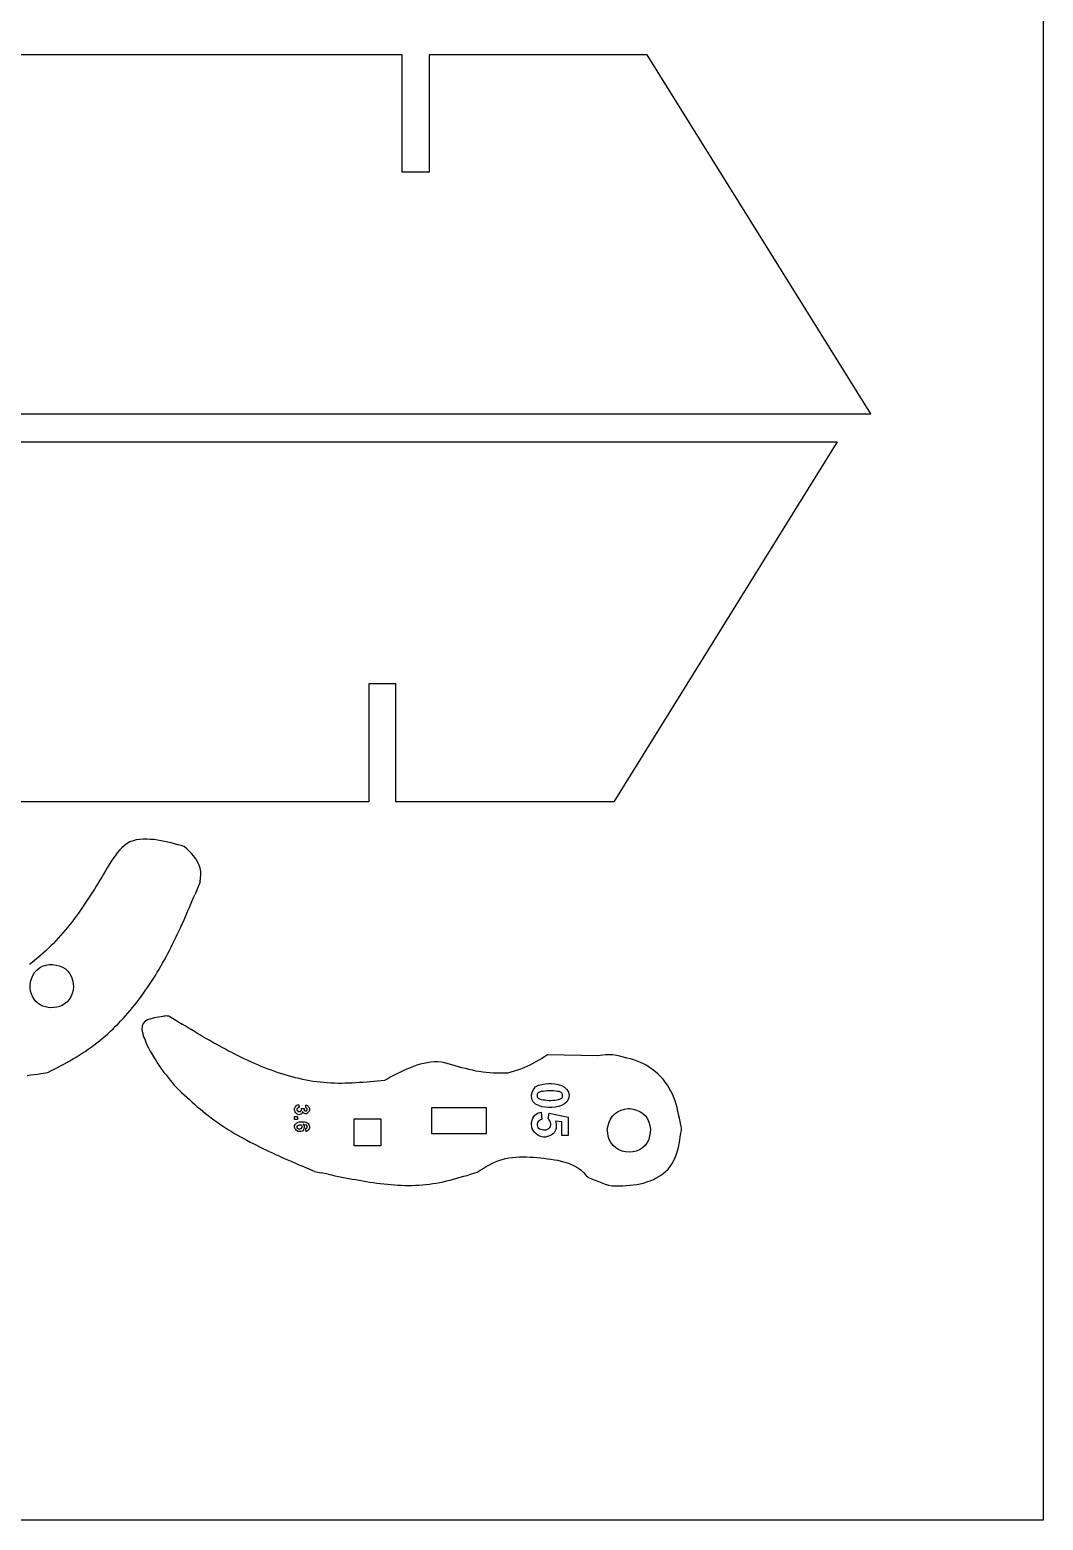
# Model space of a CAD drawing. Extents: x -314 to 250, y -186 to 186.
# Drawn here: x 144 to 249.8, y -186.1 to -30.5 of the extents above; entities that cross this region are included whole.
import ezdxf

# ---------------------------------------------------------------- set-up
doc = ezdxf.new("R2010")
doc.units = 0
doc.header["$MEASUREMENT"] = 0
doc.layers.get('0').update_dxf_attribs({"linetype": 'CONTINUOUS'})

msp = doc.modelspace()

# ---------------------------------------------------------------- linework, layer by layer
for p, q in [((249.8, 186.12), (249.8, -186.12)), ((182.88, -33.13), (68.05, -33.13)), ((182.88, -45.38), (182.88, -33.13)), ((208.46, -33.13), (185.71, -33.13)), ((185.71, -33.13), (185.71, -45.38)), ((231.79, -70.62), (208.46, -33.13)), ((185.71, -45.38), (182.88, -45.38)), ((44.71, -70.62), (231.79, -70.62)), ((41.21, -73.54), (228.3, -73.54)), ((228.3, -73.54), (204.96, -111.12)), ((182.21, -98.79), (179.38, -98.79)), ((179.38, -98.79), (179.38, -111.12)), ((182.21, -111.12), (182.21, -98.79)), ((179.38, -111.12), (64.55, -111.12)), ((204.96, -111.12), (182.21, -111.12)), ((155.12, -115.1), (154.78, -115.19)), ((155.48, -115.05), (155.12, -115.1)), ((155.85, -115.02), (155.48, -115.05)), ((156.22, -115.02), (155.85, -115.02)), ((156.59, -115.04), (156.22, -115.02)), ((156.97, -115.07), (156.59, -115.04)), ((157.34, -115.12), (156.97, -115.07)), ((157.7, -115.18), (157.34, -115.12)), ((153.13, -116.46), (152.9, -116.75)), ((153.36, -116.17), (153.13, -116.46)), ((153.61, -115.91), (153.36, -116.17)), ((153.87, -115.68), (153.61, -115.91)), ((154.15, -115.48), (153.87, -115.68)), ((154.46, -115.31), (154.15, -115.48)), ((154.78, -115.19), (154.46, -115.31)), ((158.06, -115.25), (157.7, -115.18)), ((158.41, -115.33), (158.06, -115.25)), ((158.76, -115.41), (158.41, -115.33)), ((159.1, -115.5), (158.76, -115.41)), ((159.45, -115.6), (159.1, -115.5)), ((159.79, -115.69), (159.45, -115.6)), ((160.13, -115.79), (159.79, -115.69)), ((160.38, -116.03), (160.13, -115.79)), ((160.64, -116.28), (160.38, -116.03)), ((160.88, -116.53), (160.64, -116.28)), ((161.11, -116.8), (160.88, -116.53)), ((152.09, -118.02), (151.9, -118.34)), ((152.46, -117.38), (152.09, -118.02)), ((152.68, -117.06), (152.46, -117.38)), ((152.9, -116.75), (152.68, -117.06)), ((161.33, -117.09), (161.11, -116.8)), ((161.52, -117.4), (161.33, -117.09)), ((161.67, -117.72), (161.52, -117.4)), ((161.78, -118.05), (161.67, -117.72)), ((161.84, -118.39), (161.78, -118.05)), ((151.13, -119.62), (150.94, -119.93)), ((151.32, -119.3), (151.13, -119.62)), ((151.52, -118.98), (151.32, -119.3)), ((151.71, -118.66), (151.52, -118.98)), ((151.9, -118.34), (151.71, -118.66)), ((161.8, -119.46), (161.22, -120.84)), ((161.8, -119.46), (161.83, -119.1)), ((161.83, -119.1), (161.85, -118.74)), ((161.85, -118.74), (161.84, -118.39)), ((150.14, -121.19), (149.93, -121.51)), ((150.34, -120.88), (150.14, -121.19)), ((150.54, -120.57), (150.34, -120.88)), ((150.74, -120.25), (150.54, -120.57)), ((150.94, -119.93), (150.74, -120.25)), ((160.93, -121.54), (161.07, -121.19)), ((161.07, -121.19), (161.22, -120.84)), ((149.08, -122.74), (148.86, -123.04)), ((149.3, -122.43), (149.08, -122.74)), ((149.51, -122.13), (149.3, -122.43)), ((149.72, -121.82), (149.51, -122.13)), ((149.93, -121.51), (149.72, -121.82)), ((160.18, -123.26), (160.33, -122.91)), ((160.33, -122.91), (160.48, -122.57)), ((160.48, -122.57), (160.63, -122.23)), ((160.63, -122.23), (160.78, -121.88)), ((160.78, -121.88), (160.93, -121.54)), ((147.94, -124.23), (147.7, -124.51)), ((148.18, -123.93), (147.94, -124.23)), ((148.41, -123.64), (148.18, -123.93)), ((148.63, -123.34), (148.41, -123.64)), ((148.86, -123.04), (148.63, -123.34)), ((159.56, -124.62), (159.72, -124.28)), ((159.72, -124.28), (159.87, -123.94)), ((159.87, -123.94), (160.03, -123.6)), ((160.03, -123.6), (160.18, -123.26)), ((146.46, -125.9), (146.2, -126.16)), ((146.72, -125.63), (146.46, -125.9)), ((146.97, -125.36), (146.72, -125.63)), ((147.22, -125.08), (146.97, -125.36)), ((147.46, -124.8), (147.22, -125.08)), ((147.7, -124.51), (147.46, -124.8)), ((158.75, -126.3), (158.91, -125.97)), ((158.91, -125.97), (159.08, -125.63)), ((159.08, -125.63), (159.24, -125.3)), ((159.24, -125.3), (159.4, -124.96)), ((159.4, -124.96), (159.56, -124.62)), ((144.83, -127.42), (144.54, -127.65)), ((145.11, -127.18), (144.83, -127.42)), ((145.39, -126.93), (145.11, -127.18)), ((145.66, -126.68), (145.39, -126.93)), ((145.93, -126.42), (145.66, -126.68)), ((146.2, -126.16), (145.93, -126.42)), ((158.05, -127.62), (158.23, -127.29)), ((158.23, -127.29), (158.4, -126.96)), ((158.4, -126.96), (158.58, -126.63)), ((158.58, -126.63), (158.75, -126.3)), ((144.25, -127.89), (143.96, -128.12)), ((144.54, -127.65), (144.25, -127.89)), ((144.31, -129.26), (144.5, -128.95)), ((144.5, -128.95), (144.74, -128.69)), ((144.74, -128.69), (145.02, -128.46)), ((145.02, -128.46), (145.33, -128.29)), ((145.33, -128.29), (145.67, -128.17)), ((145.67, -128.17), (146.02, -128.12)), ((146.02, -128.12), (146.38, -128.12)), ((146.38, -128.12), (146.74, -128.16)), ((146.74, -128.16), (147.08, -128.24)), ((147.08, -128.24), (147.4, -128.38)), ((147.4, -128.38), (147.71, -128.57)), ((147.71, -128.57), (147.97, -128.8)), ((147.97, -128.8), (148.19, -129.09)), ((148.19, -129.09), (148.35, -129.4)), ((157.11, -129.24), (157.31, -128.92)), ((157.31, -128.92), (157.5, -128.6)), ((157.5, -128.6), (157.69, -128.27)), ((157.69, -128.27), (157.87, -127.95)), ((157.87, -127.95), (158.05, -127.62)), ((144.04, -130.59), (144.05, -130.29)), ((144.07, -130.89), (144.04, -130.59)), ((144.05, -130.29), (144.08, -129.93)), ((144.08, -129.93), (144.16, -129.59)), ((144.16, -129.59), (144.31, -129.26)), ((148.35, -129.4), (148.46, -129.74)), ((148.46, -129.74), (148.53, -130.09)), ((148.55, -130.44), (148.52, -130.8)), ((148.53, -130.09), (148.55, -130.44)), ((156.09, -130.8), (156.3, -130.5)), ((156.3, -130.5), (156.51, -130.18)), ((156.51, -130.18), (156.72, -129.87)), ((156.72, -129.87), (156.92, -129.56)), ((156.92, -129.56), (157.11, -129.24)), ((144.16, -131.18), (144.07, -130.89)), ((144.29, -131.46), (144.16, -131.18)), ((144.45, -131.71), (144.29, -131.46)), ((144.63, -131.96), (144.45, -131.71)), ((144.85, -132.15), (144.63, -131.96)), ((145.09, -132.31), (144.85, -132.15)), ((147.63, -132.21), (147.38, -132.37)), ((147.88, -132.04), (147.63, -132.21)), ((148.1, -131.77), (147.88, -132.04)), ((148.3, -131.47), (148.1, -131.77)), ((148.43, -131.14), (148.3, -131.47)), ((148.52, -130.8), (148.43, -131.14)), ((154.97, -132.31), (155.2, -132.02)), ((155.2, -132.02), (155.43, -131.72)), ((155.43, -131.72), (155.65, -131.42)), ((155.65, -131.42), (155.87, -131.11)), ((155.87, -131.11), (156.09, -130.8)), ((145.35, -132.45), (145.09, -132.31)), ((145.63, -132.54), (145.35, -132.45)), ((145.92, -132.6), (145.63, -132.54)), ((146.21, -132.63), (145.92, -132.6)), ((146.51, -132.6), (146.21, -132.63)), ((146.81, -132.56), (146.51, -132.6)), ((147.1, -132.49), (146.81, -132.56)), ((147.38, -132.37), (147.1, -132.49)), ((153.48, -134.02), (153.74, -133.74)), ((153.74, -133.74), (153.99, -133.46)), ((153.99, -133.46), (154.24, -133.18)), ((154.24, -133.18), (154.49, -132.9)), ((154.49, -132.9), (154.73, -132.61)), ((154.73, -132.61), (154.97, -132.31)), ((156.63, -133.77), (156.29, -133.9)), ((157.02, -133.68), (156.63, -133.77)), ((157.44, -133.61), (157.02, -133.68)), ((157.88, -133.54), (157.44, -133.61)), ((158, -133.51), (157.88, -133.54)), ((158.13, -133.49), (158, -133.51)), ((158.26, -133.48), (158.13, -133.49)), ((158.38, -133.49), (158.26, -133.48)), ((158.51, -133.51), (158.38, -133.49)), ((158.63, -133.54), (158.51, -133.51)), ((158.63, -133.54), (159.9, -134.33)), ((151.86, -135.58), (152.14, -135.33)), ((152.14, -135.33), (152.42, -135.08)), ((152.42, -135.08), (152.69, -134.82)), ((152.69, -134.82), (152.96, -134.56)), ((152.96, -134.56), (153.22, -134.29)), ((153.22, -134.29), (153.48, -134.02)), ((155.72, -134.55), (155.71, -134.87)), ((155.71, -134.87), (155.76, -135.23)), ((155.82, -134.28), (155.72, -134.55)), ((155.76, -135.23), (155.87, -135.61)), ((156.01, -134.06), (155.82, -134.28)), ((156.29, -133.9), (156.01, -134.06)), ((160.22, -134.52), (159.9, -134.33)), ((160.54, -134.72), (160.22, -134.52)), ((160.86, -134.91), (160.54, -134.72)), ((161.18, -135.1), (160.86, -134.91)), ((161.5, -135.3), (161.18, -135.1)), ((161.82, -135.49), (161.5, -135.3)), ((150.09, -136.96), (150.4, -136.75)), ((150.4, -136.75), (150.7, -136.53)), ((150.7, -136.53), (150.99, -136.3)), ((150.99, -136.3), (151.28, -136.06)), ((151.28, -136.06), (151.57, -135.83)), ((151.57, -135.83), (151.86, -135.58)), ((155.87, -135.61), (156.03, -136.01)), ((156.03, -136.01), (156.2, -136.41)), ((156.2, -136.41), (156.39, -136.79)), ((156.39, -136.79), (156.58, -137.16)), ((162.14, -135.68), (161.82, -135.49)), ((162.46, -135.87), (162.14, -135.68)), ((162.79, -136.05), (162.46, -135.87)), ((163.11, -136.24), (162.79, -136.05)), ((163.44, -136.42), (163.11, -136.24)), ((163.77, -136.6), (163.44, -136.42)), ((164.09, -136.78), (163.77, -136.6)), ((164.42, -136.96), (164.09, -136.78)), ((147.54, -138.51), (147.87, -138.33)), ((147.87, -138.33), (148.19, -138.15)), ((148.19, -138.15), (148.52, -137.96)), ((148.52, -137.96), (148.84, -137.77)), ((148.84, -137.77), (149.16, -137.58)), ((149.16, -137.58), (149.47, -137.38)), ((149.47, -137.38), (149.78, -137.18)), ((149.78, -137.18), (150.09, -136.96)), ((156.58, -137.16), (156.78, -137.51)), ((156.78, -137.51), (156.98, -137.85)), ((156.98, -137.85), (157.18, -138.18)), ((157.18, -138.18), (157.38, -138.49)), ((157.38, -138.49), (157.59, -138.79)), ((164.76, -137.14), (164.42, -136.96)), ((165.09, -137.31), (164.76, -137.14)), ((165.42, -137.48), (165.09, -137.31)), ((165.76, -137.65), (165.42, -137.48)), ((166.1, -137.81), (165.76, -137.65)), ((166.44, -137.98), (166.1, -137.81)), ((166.78, -138.14), (166.44, -137.98)), ((167.13, -138.29), (166.78, -138.14)), ((167.47, -138.45), (167.13, -138.29)), ((167.82, -138.59), (167.47, -138.45)), ((185.13, -138.43), (184.77, -138.52)), ((185.49, -138.36), (185.13, -138.43)), ((185.86, -138.3), (185.49, -138.36)), ((186.23, -138.27), (185.86, -138.3)), ((186.61, -138.27), (186.23, -138.27)), ((186.98, -138.3), (186.61, -138.27)), ((187.34, -138.37), (186.98, -138.3)), ((187.69, -138.48), (187.34, -138.37)), ((188.05, -138.59), (187.69, -138.48)), ((196.52, -138.45), (196.21, -138.62)), ((196.83, -138.28), (196.52, -138.45)), ((197.14, -138.1), (196.83, -138.28)), ((197.44, -137.91), (197.14, -138.1)), ((197.75, -137.73), (197.44, -137.91)), ((198.05, -137.54), (197.75, -137.73)), ((203.3, -137.63), (198.05, -137.54)), ((203.56, -137.59), (203.3, -137.63)), ((203.82, -137.57), (203.56, -137.59)), ((204.09, -137.55), (203.82, -137.57)), ((204.35, -137.54), (204.09, -137.55)), ((204.62, -137.54), (204.35, -137.54)), ((204.88, -137.54), (204.62, -137.54)), ((205.25, -137.62), (204.88, -137.54)), ((205.61, -137.69), (205.25, -137.62)), ((205.98, -137.78), (205.61, -137.69)), ((206.34, -137.87), (205.98, -137.78)), ((206.7, -137.96), (206.34, -137.87)), ((207.05, -138.07), (206.7, -137.96)), ((207.4, -138.19), (207.05, -138.07)), ((207.74, -138.33), (207.4, -138.19)), ((208.07, -138.48), (207.74, -138.33)), ((208.4, -138.65), (208.07, -138.48)), ((143.72, -139.69), (144.08, -139.64)), ((144.08, -139.64), (144.44, -139.59)), ((144.44, -139.59), (144.8, -139.54)), ((144.8, -139.54), (145.16, -139.48)), ((145.16, -139.48), (145.88, -139.38)), ((145.88, -139.38), (146.21, -139.2)), ((146.21, -139.2), (146.54, -139.03)), ((146.54, -139.03), (146.88, -138.86)), ((146.88, -138.86), (147.21, -138.69)), ((147.21, -138.69), (147.54, -138.51)), ((157.59, -138.79), (157.8, -139.08)), ((157.8, -139.08), (158.01, -139.37)), ((158.01, -139.37), (158.22, -139.64)), ((158.22, -139.64), (158.43, -139.91)), ((158.43, -139.91), (158.65, -140.18)), ((168.17, -138.74), (167.82, -138.59)), ((168.52, -138.88), (168.17, -138.74)), ((168.88, -139.02), (168.52, -138.88)), ((169.23, -139.15), (168.88, -139.02)), ((169.59, -139.28), (169.23, -139.15)), ((169.94, -139.4), (169.59, -139.28)), ((170.3, -139.52), (169.94, -139.4)), ((170.66, -139.63), (170.3, -139.52)), ((171.02, -139.74), (170.66, -139.63)), ((171.39, -139.84), (171.02, -139.74)), ((171.75, -139.93), (171.39, -139.84)), ((172.11, -140.02), (171.75, -139.93)), ((172.48, -140.1), (172.11, -140.02)), ((181.37, -140.03), (181.04, -140.21)), ((181.7, -139.85), (181.37, -140.03)), ((182.03, -139.67), (181.7, -139.85)), ((182.37, -139.5), (182.03, -139.67)), ((182.7, -139.33), (182.37, -139.5)), ((183.04, -139.17), (182.7, -139.33)), ((183.37, -139.02), (183.04, -139.17)), ((183.72, -138.88), (183.37, -139.02)), ((184.06, -138.75), (183.72, -138.88)), ((184.41, -138.63), (184.06, -138.75)), ((184.77, -138.52), (184.41, -138.63)), ((188.4, -138.7), (188.05, -138.59)), ((188.76, -138.79), (188.4, -138.7)), ((189.12, -138.89), (188.76, -138.79)), ((189.48, -138.98), (189.12, -138.89)), ((189.84, -139.07), (189.48, -138.98)), ((190.2, -139.15), (189.84, -139.07)), ((190.56, -139.23), (190.2, -139.15)), ((190.93, -139.29), (190.56, -139.23)), ((191.29, -139.35), (190.93, -139.29)), ((191.66, -139.39), (191.29, -139.35)), ((192.03, -139.42), (191.66, -139.39)), ((192.4, -139.44), (192.03, -139.42)), ((192.77, -139.45), (192.4, -139.44)), ((193.14, -139.46), (192.77, -139.45)), ((193.51, -139.46), (193.14, -139.46)), ((193.88, -139.46), (193.51, -139.46)), ((194.22, -139.36), (193.88, -139.46)), ((194.56, -139.26), (194.22, -139.36)), ((194.9, -139.15), (194.56, -139.26)), ((195.24, -139.04), (194.9, -139.15)), ((195.57, -138.91), (195.24, -139.04)), ((195.89, -138.77), (195.57, -138.91)), ((196.21, -138.62), (195.89, -138.77)), ((208.71, -138.85), (208.4, -138.65)), ((209.02, -139.06), (208.71, -138.85)), ((209.31, -139.3), (209.02, -139.06)), ((209.59, -139.55), (209.31, -139.3)), ((209.85, -139.81), (209.59, -139.55)), ((210.11, -140.09), (209.85, -139.81)), ((158.65, -140.18), (158.86, -140.44)), ((158.86, -140.44), (159.08, -140.7)), ((159.08, -140.7), (159.3, -140.96)), ((159.3, -140.96), (159.84, -141.46)), ((159.84, -141.46), (160.11, -141.71)), ((172.85, -140.18), (172.48, -140.1)), ((173.21, -140.24), (172.85, -140.18)), ((173.58, -140.31), (173.21, -140.24)), ((173.95, -140.36), (173.58, -140.31)), ((174.32, -140.4), (173.95, -140.36)), ((174.69, -140.44), (174.32, -140.4)), ((175.06, -140.47), (174.69, -140.44)), ((175.43, -140.49), (175.06, -140.47)), ((175.81, -140.51), (175.43, -140.49)), ((176.18, -140.52), (175.81, -140.51)), ((176.55, -140.52), (176.18, -140.52)), ((176.92, -140.51), (176.55, -140.52)), ((177.3, -140.5), (176.92, -140.51)), ((177.67, -140.49), (177.3, -140.5)), ((178.04, -140.47), (177.67, -140.49)), ((178.42, -140.44), (178.04, -140.47)), ((178.79, -140.42), (178.42, -140.44)), ((179.17, -140.39), (178.79, -140.42)), ((179.54, -140.35), (179.17, -140.39)), ((179.92, -140.32), (179.54, -140.35)), ((180.29, -140.28), (179.92, -140.32)), ((181.04, -140.21), (180.29, -140.28)), ((196.38, -141.8), (196.43, -141.46)), ((196.43, -141.46), (196.58, -141.15)), ((196.58, -141.15), (196.8, -140.87)), ((196.8, -140.87), (197.11, -140.72)), ((197.01, -141.58), (196.97, -141.66)), ((197.07, -141.52), (197.01, -141.58)), ((197.14, -141.48), (197.07, -141.52)), ((197.11, -140.72), (197.44, -140.62)), ((197.22, -141.44), (197.14, -141.48)), ((197.3, -141.41), (197.22, -141.44)), ((197.38, -141.37), (197.3, -141.41)), ((197.59, -141.35), (197.38, -141.37)), ((197.44, -140.62), (197.79, -140.57)), ((197.8, -141.32), (197.59, -141.35)), ((197.79, -140.57), (198.14, -140.54)), ((198.02, -141.3), (197.8, -141.32)), ((198.23, -141.29), (198.02, -141.3)), ((198.14, -140.54), (198.48, -140.54)), ((198.45, -141.29), (198.23, -141.29)), ((198.66, -141.31), (198.45, -141.29)), ((198.48, -140.54), (198.83, -140.57)), ((198.87, -141.33), (198.66, -141.31)), ((198.83, -140.57), (199.17, -140.64)), ((199.08, -141.36), (198.87, -141.33)), ((199.3, -141.37), (199.08, -141.36)), ((199.17, -140.64), (199.5, -140.75)), ((199.35, -141.41), (199.3, -141.37)), ((199.41, -141.44), (199.35, -141.41)), ((199.47, -141.46), (199.41, -141.44)), ((199.52, -141.5), (199.47, -141.46)), ((199.5, -140.75), (199.81, -140.91)), ((199.55, -141.55), (199.52, -141.5)), ((199.59, -141.6), (199.55, -141.55)), ((199.81, -140.91), (200.07, -141.14)), ((200.07, -141.14), (200.24, -141.45)), ((200.24, -141.45), (200.3, -141.79)), ((210.34, -140.38), (210.11, -140.09)), ((210.56, -140.69), (210.34, -140.38)), ((210.76, -141.01), (210.56, -140.69)), ((210.94, -141.33), (210.76, -141.01)), ((211.1, -141.66), (210.94, -141.33)), ((160.11, -141.71), (160.38, -141.96)), ((160.38, -141.96), (160.66, -142.21)), ((160.66, -142.21), (160.93, -142.46)), ((160.93, -142.46), (161.21, -142.7)), ((161.21, -142.7), (161.49, -142.95)), ((161.49, -142.95), (161.77, -143.18)), ((171.63, -143.22), (171.65, -143.12)), ((171.65, -143.12), (171.69, -143.03)), ((171.69, -143.03), (171.74, -142.95)), ((171.74, -142.95), (171.8, -142.87)), ((171.8, -142.87), (171.88, -142.81)), ((171.88, -142.81), (171.97, -142.77)), ((171.9, -143.15), (171.88, -143.21)), ((171.95, -143.13), (171.9, -143.15)), ((171.98, -143.09), (171.95, -143.13)), ((171.97, -142.77), (172.05, -142.71)), ((172.01, -143.05), (171.98, -143.09)), ((172.07, -143.04), (172.01, -143.05)), ((172.05, -142.71), (172.13, -143.04)), ((172.13, -143.04), (172.07, -143.04)), ((172.38, -143.21), (172.38, -143.13)), ((172.38, -143.13), (172.63, -143.13)), ((172.63, -143.13), (172.63, -143.29)), ((172.8, -142.79), (172.89, -142.8)), ((172.8, -143.04), (172.8, -142.79)), ((172.83, -143.05), (172.8, -143.04)), ((172.86, -143.07), (172.83, -143.05)), ((172.87, -143.11), (172.86, -143.07)), ((172.9, -143.13), (172.87, -143.11)), ((172.89, -142.8), (172.99, -142.83)), ((172.93, -143.15), (172.9, -143.13)), ((172.96, -143.18), (172.93, -143.15)), ((172.99, -142.83), (173.06, -142.89)), ((173.06, -142.89), (173.11, -142.98)), ((173.11, -142.98), (173.16, -143.05)), ((173.16, -143.05), (173.21, -143.13)), ((173.21, -143.13), (173.21, -143.23)), ((185.96, -143.04), (191.63, -143.04)), ((185.96, -145.79), (185.96, -143.04)), ((191.63, -143.04), (191.63, -145.79)), ((196.42, -142.15), (196.38, -141.8)), ((196.55, -142.46), (196.42, -142.15)), ((196.81, -142.7), (196.55, -142.46)), ((197.13, -142.84), (196.81, -142.7)), ((196.97, -141.66), (196.96, -141.75)), ((196.96, -141.75), (196.96, -141.83)), ((196.96, -141.83), (196.97, -141.92)), ((196.97, -141.92), (197.01, -142)), ((197.01, -142), (197.07, -142.06)), ((197.07, -142.06), (197.14, -142.11)), ((197.46, -142.95), (197.13, -142.84)), ((197.14, -142.11), (197.22, -142.14)), ((197.22, -142.14), (197.3, -142.17)), ((197.3, -142.17), (197.38, -142.21)), ((197.38, -142.21), (197.58, -142.23)), ((197.8, -143.01), (197.46, -142.95)), ((197.58, -142.23), (197.79, -142.25)), ((197.79, -142.25), (197.99, -142.28)), ((198.15, -143.04), (197.8, -143.01)), ((197.99, -142.28), (198.19, -142.29)), ((198.49, -143.04), (198.15, -143.04)), ((198.19, -142.29), (198.4, -142.29)), ((198.4, -142.29), (198.6, -142.28)), ((198.84, -143.01), (198.49, -143.04)), ((198.6, -142.28), (198.81, -142.26)), ((198.81, -142.26), (199.01, -142.23)), ((199.18, -142.94), (198.84, -143.01)), ((199.01, -142.23), (199.21, -142.21)), ((199.51, -142.83), (199.18, -142.94)), ((199.21, -142.21), (199.28, -142.18)), ((199.28, -142.18), (199.35, -142.15)), ((199.35, -142.15), (199.42, -142.14)), ((199.42, -142.14), (199.49, -142.11)), ((199.49, -142.11), (199.54, -142.06)), ((199.82, -142.67), (199.51, -142.83)), ((199.54, -142.06), (199.58, -142)), ((199.58, -142), (199.61, -141.93)), ((199.62, -141.66), (199.59, -141.6)), ((199.61, -141.93), (199.63, -141.86)), ((199.63, -141.73), (199.62, -141.66)), ((199.63, -141.79), (199.63, -141.73)), ((199.63, -141.86), (199.63, -141.79)), ((200.08, -142.44), (199.82, -142.67)), ((200.24, -142.13), (200.08, -142.44)), ((200.3, -141.79), (200.24, -142.13)), ((206.1, -143.21), (206.46, -143.13)), ((206.46, -143.13), (206.63, -143.13)), ((206.63, -143.13), (206.99, -143.21)), ((211.24, -142), (211.1, -141.66)), ((211.36, -142.35), (211.24, -142)), ((211.47, -142.7), (211.36, -142.35)), ((211.57, -143.05), (211.47, -142.7)), ((211.66, -143.41), (211.57, -143.05)), ((161.77, -143.18), (162.05, -143.42)), ((162.05, -143.42), (162.34, -143.65)), ((162.34, -143.65), (162.63, -143.88)), ((162.63, -143.88), (162.92, -144.11)), ((162.92, -144.11), (163.21, -144.33)), ((163.21, -144.33), (163.51, -144.54)), ((163.51, -144.54), (163.81, -144.75)), ((171.64, -143.32), (171.63, -143.22)), ((171.63, -143.96), (171.96, -143.96)), ((171.63, -144.29), (171.63, -143.96)), ((171.96, -144.29), (171.63, -144.29)), ((171.67, -143.41), (171.64, -143.32)), ((171.71, -143.5), (171.67, -143.41)), ((171.76, -143.59), (171.71, -143.5)), ((171.71, -144.8), (171.8, -144.71)), ((171.83, -143.66), (171.76, -143.59)), ((171.8, -144.71), (171.89, -144.63)), ((171.91, -143.72), (171.83, -143.66)), ((171.88, -143.21), (171.88, -143.26)), ((171.88, -143.26), (171.89, -143.32)), ((171.89, -143.32), (171.92, -143.36)), ((171.89, -144.63), (172, -144.58)), ((171.99, -143.77), (171.91, -143.72)), ((171.92, -143.36), (171.97, -143.38)), ((171.96, -143.96), (171.96, -144.29)), ((171.97, -143.38), (171.99, -143.44)), ((171.99, -143.44), (172.04, -143.45)), ((172.09, -143.79), (171.99, -143.77)), ((172, -144.58), (172.12, -144.55)), ((172.04, -143.45), (172.1, -143.46)), ((172.19, -143.78), (172.09, -143.79)), ((172.1, -143.46), (172.15, -143.46)), ((172.12, -144.55), (172.24, -144.54)), ((172.15, -143.46), (172.21, -143.45)), ((172.28, -143.74), (172.19, -143.78)), ((172.21, -143.45), (172.27, -143.44)), ((172.24, -144.54), (172.36, -144.54)), ((172.27, -143.44), (172.29, -143.39)), ((172.37, -143.71), (172.28, -143.74)), ((172.29, -143.39), (172.33, -143.36)), ((172.33, -143.36), (172.37, -143.32)), ((172.36, -144.54), (172.48, -144.54)), ((172.37, -143.32), (172.38, -143.26)), ((172.43, -143.63), (172.37, -143.71)), ((172.38, -143.26), (172.38, -143.21)), ((172.46, -143.54), (172.43, -143.63)), ((172.47, -143.45), (172.46, -143.54)), ((172.52, -143.53), (172.47, -143.45)), ((172.48, -144.54), (172.61, -144.54)), ((172.6, -143.63), (172.52, -143.53)), ((172.68, -143.68), (172.6, -143.63)), ((172.61, -144.54), (172.73, -144.55)), ((172.63, -143.29), (172.65, -143.32)), ((172.65, -143.32), (172.68, -143.34)), ((172.68, -143.34), (172.7, -143.36)), ((172.77, -143.71), (172.68, -143.68)), ((172.7, -143.36), (172.73, -143.37)), ((172.73, -143.37), (172.76, -143.37)), ((172.73, -144.55), (172.85, -144.58)), ((172.76, -143.37), (172.8, -143.37)), ((172.87, -143.69), (172.77, -143.71)), ((172.8, -143.37), (172.88, -143.37)), ((172.85, -144.58), (172.96, -144.63)), ((172.95, -143.63), (172.87, -143.69)), ((172.88, -143.37), (172.91, -143.35)), ((172.91, -143.35), (172.93, -143.32)), ((172.93, -143.32), (172.95, -143.29)), ((172.95, -143.29), (172.96, -143.25)), ((173.02, -143.56), (172.95, -143.63)), ((172.96, -143.21), (172.96, -143.18)), ((172.96, -143.25), (172.96, -143.21)), ((172.96, -144.63), (173.05, -144.71)), ((173.09, -143.49), (173.02, -143.56)), ((173.05, -144.71), (173.12, -144.81)), ((173.15, -143.42), (173.09, -143.49)), ((173.2, -143.33), (173.15, -143.42)), ((173.21, -143.23), (173.2, -143.33)), ((177.88, -144.21), (180.63, -144.21)), ((177.88, -147.04), (177.88, -144.21)), ((180.63, -144.21), (180.63, -147.04)), ((196.38, -144.81), (196.39, -144.59)), ((196.39, -144.59), (196.43, -144.36)), ((196.43, -144.36), (196.5, -144.15)), ((196.5, -144.15), (196.63, -143.96)), ((196.63, -143.96), (196.73, -143.85)), ((196.73, -143.85), (196.83, -143.75)), ((196.83, -143.75), (196.96, -143.66)), ((196.96, -143.66), (197.09, -143.6)), ((196.99, -144.6), (196.96, -144.75)), ((197.09, -144.49), (196.99, -144.6)), ((197.09, -143.6), (197.23, -143.56)), ((197.2, -144.4), (197.09, -144.49)), ((197.32, -144.32), (197.2, -144.4)), ((197.23, -143.56), (197.38, -143.54)), ((197.46, -144.29), (197.32, -144.32)), ((197.38, -143.54), (197.46, -144.29)), ((198.13, -144.21), (198.21, -143.63)), ((198.23, -144.32), (198.13, -144.21)), ((198.21, -143.63), (200.21, -144.04)), ((198.3, -144.44), (198.23, -144.32)), ((198.35, -144.58), (198.3, -144.44)), ((198.38, -144.73), (198.35, -144.58)), ((199.55, -144.54), (198.88, -144.46)), ((198.88, -144.46), (198.93, -144.61)), ((198.93, -144.61), (198.96, -144.77)), ((199.55, -145.96), (199.55, -144.54)), ((200.21, -144.04), (200.21, -145.96)), ((204.38, -144.93), (204.48, -144.58)), ((204.48, -144.58), (204.63, -144.24)), ((204.63, -144.24), (204.84, -143.94)), ((204.84, -143.94), (205.1, -143.67)), ((205.1, -143.67), (205.41, -143.46)), ((205.41, -143.46), (205.74, -143.31)), ((205.74, -143.31), (206.1, -143.21)), ((206.99, -143.21), (207.35, -143.31)), ((207.35, -143.31), (207.69, -143.45)), ((207.69, -143.45), (208, -143.66)), ((208, -143.66), (208.28, -143.92)), ((208.28, -143.92), (208.49, -144.22)), ((208.49, -144.22), (208.64, -144.56)), ((208.64, -144.56), (208.73, -144.92)), ((211.74, -143.78), (211.66, -143.41)), ((211.82, -144.14), (211.74, -143.78)), ((211.89, -144.51), (211.82, -144.14)), ((211.96, -144.88), (211.89, -144.51)), ((163.81, -144.75), (164.12, -144.96)), ((164.12, -144.96), (164.43, -145.16)), ((164.43, -145.16), (164.74, -145.36)), ((164.74, -145.36), (165.06, -145.55)), ((165.06, -145.55), (165.37, -145.74)), ((165.37, -145.74), (165.69, -145.93)), ((165.69, -145.93), (166.01, -146.11)), ((166.01, -146.11), (166.34, -146.29)), ((171.63, -145.02), (171.65, -144.9)), ((171.64, -145.14), (171.63, -145.02)), ((171.69, -145.25), (171.64, -145.14)), ((171.65, -144.9), (171.71, -144.8)), ((171.77, -145.34), (171.69, -145.25)), ((171.84, -145.44), (171.77, -145.34)), ((171.93, -145.52), (171.84, -145.44)), ((171.89, -145), (171.88, -145.06)), ((171.88, -145.06), (171.88, -145.12)), ((171.88, -145.12), (171.9, -145.18)), ((171.94, -144.97), (171.89, -145)), ((171.9, -145.18), (171.95, -145.2)), ((172.05, -145.54), (171.93, -145.52)), ((171.99, -144.94), (171.94, -144.97)), ((171.95, -145.2), (172, -145.24)), ((172.04, -144.9), (171.99, -144.94)), ((172, -145.24), (172.05, -145.27)), ((172.09, -144.88), (172.04, -144.9)), ((172.05, -145.27), (172.11, -145.29)), ((172.17, -145.54), (172.05, -145.54)), ((172.15, -144.88), (172.09, -144.88)), ((172.11, -145.29), (172.17, -145.29)), ((172.21, -144.88), (172.15, -144.88)), ((172.17, -145.29), (172.22, -145.26)), ((172.29, -145.54), (172.17, -145.54)), ((172.38, -144.88), (172.21, -144.88)), ((172.22, -145.26), (172.28, -145.24)), ((172.28, -145.24), (172.34, -145.22)), ((172.42, -145.52), (172.29, -145.54)), ((172.34, -145.22), (172.39, -145.2)), ((172.39, -144.93), (172.38, -144.88)), ((172.42, -144.99), (172.39, -144.93)), ((172.39, -145.2), (172.41, -145.14)), ((172.41, -145.14), (172.45, -145.09)), ((172.46, -145.04), (172.42, -144.99)), ((172.53, -145.47), (172.42, -145.52)), ((172.45, -145.09), (172.46, -145.04)), ((172.59, -145.37), (172.53, -145.47)), ((172.65, -144.83), (172.54, -144.79)), ((172.54, -144.79), (172.61, -144.89)), ((172.62, -145.25), (172.59, -145.37)), ((172.61, -144.89), (172.63, -145.01)), ((172.63, -145.13), (172.62, -145.25)), ((172.63, -145.01), (172.63, -145.13)), ((172.78, -144.87), (172.65, -144.83)), ((172.89, -144.88), (172.78, -144.87)), ((172.8, -145.54), (172.8, -145.21)), ((172.8, -145.21), (172.88, -145.21)), ((172.91, -145.49), (172.8, -145.54)), ((172.88, -145.21), (172.96, -145.11)), ((172.95, -144.99), (172.89, -144.88)), ((173.02, -145.45), (172.91, -145.49)), ((172.96, -145.11), (172.95, -144.99)), ((173.13, -145.38), (173.02, -145.45)), ((173.12, -144.81), (173.17, -144.92)), ((173.16, -145.27), (173.13, -145.38)), ((173.21, -145.16), (173.16, -145.27)), ((173.17, -144.92), (173.21, -145.04)), ((173.21, -145.04), (173.21, -145.16)), ((191.63, -145.79), (185.96, -145.79)), ((196.4, -145.04), (196.38, -144.81)), ((196.46, -145.26), (196.4, -145.04)), ((196.57, -145.46), (196.46, -145.26)), ((196.71, -145.64), (196.57, -145.46)), ((196.88, -145.79), (196.71, -145.64)), ((197.04, -145.93), (196.88, -145.79)), ((196.96, -144.75), (196.97, -144.89)), ((196.97, -144.89), (197.01, -145.03)), ((197.01, -145.03), (197.09, -145.16)), ((197.23, -146.04), (197.04, -145.93)), ((197.09, -145.16), (197.2, -145.25)), ((197.2, -145.25), (197.34, -145.3)), ((197.43, -146.1), (197.23, -146.04)), ((197.34, -145.3), (197.48, -145.35)), ((197.64, -146.13), (197.43, -146.1)), ((197.48, -145.35), (197.62, -145.37)), ((197.62, -145.37), (197.77, -145.37)), ((197.85, -146.12), (197.64, -146.13)), ((197.77, -145.37), (197.91, -145.36)), ((198.06, -146.07), (197.85, -146.12)), ((197.91, -145.36), (198.05, -145.31)), ((198.05, -145.31), (198.18, -145.24)), ((198.26, -146), (198.06, -146.07)), ((198.18, -145.24), (198.29, -145.14)), ((198.45, -145.9), (198.26, -146)), ((198.29, -145.14), (198.36, -145.02)), ((198.36, -145.02), (198.38, -144.87)), ((198.38, -144.87), (198.38, -144.73)), ((198.63, -145.79), (198.45, -145.9)), ((198.73, -145.67), (198.63, -145.79)), ((198.83, -145.54), (198.73, -145.67)), ((198.89, -145.4), (198.83, -145.54)), ((198.94, -145.24), (198.89, -145.4)), ((198.96, -145.09), (198.94, -145.24)), ((198.96, -144.77), (198.96, -144.93)), ((198.96, -144.93), (198.96, -145.09)), ((200.21, -145.96), (199.55, -145.96)), ((204.29, -145.29), (204.38, -144.93)), ((204.33, -145.67), (204.29, -145.29)), ((204.39, -146.03), (204.33, -145.67)), ((204.49, -146.38), (204.39, -146.03)), ((208.71, -146.01), (208.61, -146.37)), ((208.78, -145.65), (208.71, -146.01)), ((208.73, -144.92), (208.8, -145.29)), ((208.8, -145.29), (208.78, -145.65)), ((211.85, -146.46), (211.91, -146.09)), ((211.91, -146.09), (211.96, -145.71)), ((211.99, -145.01), (211.96, -144.88)), ((211.96, -145.71), (211.99, -145.57)), ((212.02, -145.15), (211.99, -145.01)), ((211.99, -145.57), (212.02, -145.43)), ((212.03, -145.29), (212.02, -145.15)), ((212.02, -145.43), (212.03, -145.29)), ((166.34, -146.29), (166.66, -146.46)), ((166.66, -146.46), (166.99, -146.64)), ((166.99, -146.64), (167.32, -146.81)), ((167.32, -146.81), (167.65, -146.97)), ((167.65, -146.97), (167.98, -147.14)), ((167.98, -147.14), (168.32, -147.3)), ((168.32, -147.3), (168.65, -147.46)), ((168.65, -147.46), (168.99, -147.62)), ((168.99, -147.62), (169.32, -147.78)), ((169.32, -147.78), (169.66, -147.93)), ((180.63, -147.04), (177.88, -147.04)), ((204.66, -146.7), (204.49, -146.38)), ((204.9, -146.99), (204.66, -146.7)), ((205.18, -147.24), (204.9, -146.99)), ((205.5, -147.44), (205.18, -147.24)), ((205.84, -147.59), (205.5, -147.44)), ((206.2, -147.68), (205.84, -147.59)), ((206.57, -147.71), (206.2, -147.68)), ((206.94, -147.68), (206.57, -147.71)), ((207.3, -147.6), (206.94, -147.68)), ((207.64, -147.45), (207.3, -147.6)), ((207.96, -147.25), (207.64, -147.45)), ((208.24, -147), (207.96, -147.25)), ((208.45, -146.7), (208.24, -147)), ((208.61, -146.37), (208.45, -146.7)), ((211.52, -147.91), (211.62, -147.56)), ((211.62, -147.56), (211.71, -147.2)), ((211.71, -147.2), (211.78, -146.84)), ((211.78, -146.84), (211.85, -146.46)), ((169.66, -147.93), (169.99, -148.09)), ((169.99, -148.09), (170.33, -148.24)), ((170.33, -148.24), (170.67, -148.39)), ((170.67, -148.39), (171, -148.54)), ((171, -148.54), (171.34, -148.69)), ((171.34, -148.69), (171.68, -148.83)), ((171.68, -148.83), (172.02, -148.98)), ((172.02, -148.98), (172.36, -149.13)), ((173.71, -149.71), (172.36, -149.13)), ((191.34, -149.4), (191.66, -149.21)), ((191.66, -149.21), (191.98, -149.03)), ((191.98, -149.03), (192.3, -148.86)), ((192.3, -148.86), (192.63, -148.7)), ((192.63, -148.7), (192.97, -148.57)), ((192.97, -148.57), (193.31, -148.45)), ((193.31, -148.45), (193.66, -148.36)), ((193.66, -148.36), (194.02, -148.29)), ((194.02, -148.29), (194.38, -148.24)), ((194.38, -148.24), (194.75, -148.21)), ((194.75, -148.21), (195.12, -148.19)), ((195.12, -148.19), (195.49, -148.19)), ((195.49, -148.19), (195.86, -148.19)), ((195.86, -148.19), (196.23, -148.21)), ((196.23, -148.21), (196.59, -148.23)), ((196.59, -148.23), (196.96, -148.26)), ((196.96, -148.26), (197.32, -148.3)), ((197.32, -148.3), (197.68, -148.34)), ((197.68, -148.34), (198.05, -148.39)), ((198.05, -148.39), (198.41, -148.44)), ((198.41, -148.44), (198.77, -148.49)), ((198.77, -148.49), (199.13, -148.54)), ((199.13, -148.54), (199.49, -148.64)), ((199.49, -148.64), (199.85, -148.74)), ((199.85, -148.74), (200.21, -148.86)), ((200.21, -148.86), (200.56, -148.99)), ((200.56, -148.99), (200.9, -149.15)), ((200.9, -149.15), (201.23, -149.33)), ((201.23, -149.33), (201.54, -149.55)), ((210.63, -149.46), (210.87, -149.18)), ((210.87, -149.18), (211.07, -148.89)), ((211.07, -148.89), (211.24, -148.58)), ((211.24, -148.58), (211.39, -148.25)), ((211.39, -148.25), (211.52, -147.91)), ((173.71, -149.71), (174.43, -149.86)), ((175.15, -150.01), (174.43, -149.86)), ((175.15, -150.01), (175.5, -150.08)), ((175.5, -150.08), (175.86, -150.16)), ((175.86, -150.16), (176.22, -150.23)), ((176.22, -150.23), (176.58, -150.3)), ((176.58, -150.3), (176.94, -150.37)), ((176.94, -150.37), (177.31, -150.44)), ((177.31, -150.44), (177.67, -150.51)), ((177.67, -150.51), (178.03, -150.57)), ((178.03, -150.57), (178.39, -150.64)), ((178.39, -150.64), (178.76, -150.7)), ((178.76, -150.7), (179.12, -150.76)), ((179.12, -150.76), (179.49, -150.82)), ((179.49, -150.82), (179.86, -150.87)), ((179.86, -150.87), (180.22, -150.92)), ((180.22, -150.92), (180.59, -150.97)), ((186.08, -150.98), (186.44, -150.92)), ((186.44, -150.92), (186.8, -150.85)), ((186.8, -150.85), (187.16, -150.78)), ((187.16, -150.78), (187.52, -150.7)), ((187.52, -150.7), (187.87, -150.61)), ((187.87, -150.61), (188.23, -150.52)), ((188.23, -150.52), (188.59, -150.42)), ((188.59, -150.42), (188.94, -150.32)), ((188.94, -150.32), (189.3, -150.22)), ((189.3, -150.22), (189.65, -150.12)), ((189.65, -150.12), (190, -150.01)), ((190, -150.01), (190.36, -149.9)), ((190.36, -149.9), (190.71, -149.79)), ((190.71, -149.79), (191.03, -149.59)), ((191.03, -149.59), (191.34, -149.4)), ((201.54, -149.55), (201.81, -149.81)), ((201.81, -149.81), (202.04, -150.11)), ((202.04, -150.11), (202.31, -150.36)), ((202.31, -150.36), (202.65, -150.5)), ((202.65, -150.5), (203.02, -150.61)), ((203.02, -150.61), (203.38, -150.75)), ((203.38, -150.75), (203.72, -150.89)), ((203.72, -150.89), (204.07, -151.03)), ((207.72, -151), (208.07, -150.92)), ((208.07, -150.92), (208.43, -150.81)), ((208.43, -150.81), (208.78, -150.69)), ((208.78, -150.69), (209.12, -150.54)), ((209.12, -150.54), (209.46, -150.36)), ((209.46, -150.36), (209.78, -150.17)), ((209.78, -150.17), (210.08, -149.95)), ((210.08, -149.95), (210.37, -149.71)), ((210.37, -149.71), (210.63, -149.46)), ((180.59, -150.97), (180.96, -151.02)), ((180.96, -151.02), (181.33, -151.05)), ((181.33, -151.05), (181.7, -151.09)), ((181.7, -151.09), (182.06, -151.12)), ((182.06, -151.12), (182.43, -151.14)), ((182.43, -151.14), (182.8, -151.16)), ((182.8, -151.16), (183.17, -151.17)), ((183.17, -151.17), (183.53, -151.17)), ((183.53, -151.17), (183.9, -151.17)), ((183.9, -151.17), (184.27, -151.16)), ((184.27, -151.16), (184.63, -151.14)), ((184.63, -151.14), (185, -151.12)), ((185, -151.12), (185.36, -151.08)), ((185.36, -151.08), (185.72, -151.04)), ((185.72, -151.04), (186.08, -150.98)), ((204.07, -151.03), (204.43, -151.13)), ((204.43, -151.13), (204.79, -151.21)), ((204.79, -151.21), (205.16, -151.21)), ((205.16, -151.21), (205.53, -151.2)), ((205.53, -151.2), (205.9, -151.2)), ((205.9, -151.2), (206.27, -151.18)), ((206.27, -151.18), (206.63, -151.16)), ((206.63, -151.16), (206.99, -151.12)), ((206.99, -151.12), (207.36, -151.07)), ((207.36, -151.07), (207.72, -151)), ((249.8, -186.12), (-122.45, -186.12))]:
    msp.add_line(p, q)

doc.saveas('drawing.dxf')
